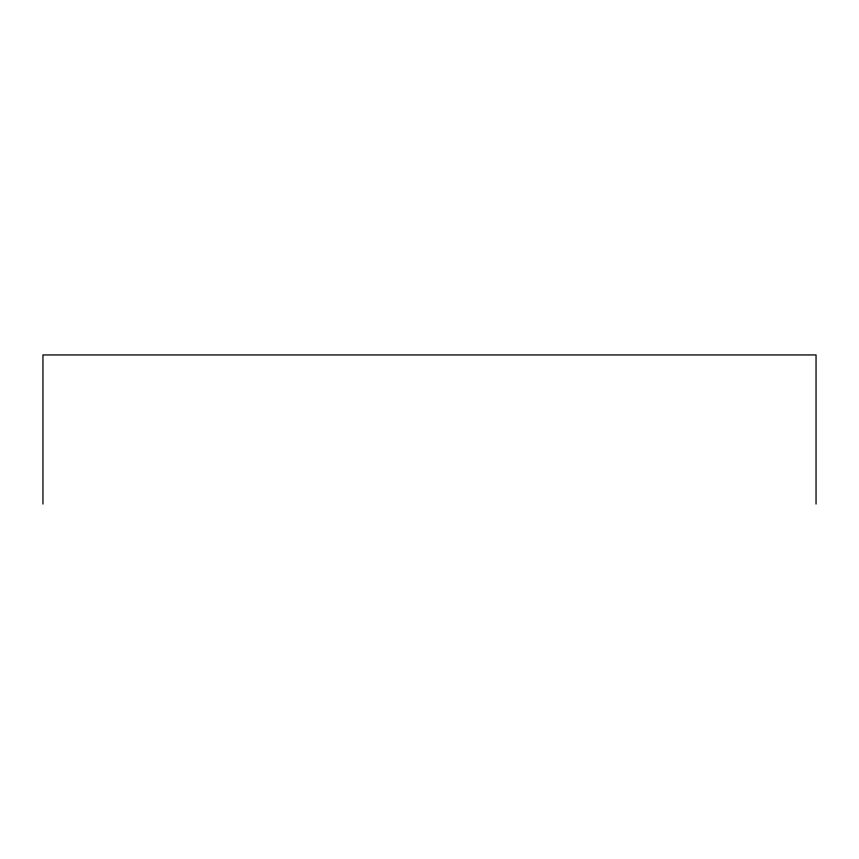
<?xml version="1.0" encoding="UTF-8"?>
<svg xmlns="http://www.w3.org/2000/svg" width="859" height="859" viewBox="0 0 859 859"><rect width="100%" height="100%" fill="white"/><g stroke="black" fill="none" stroke-linecap="round" stroke-linejoin="round"><path stroke-width="1.29" d="M816.05 504.061L816.05 354.939L42.95 354.939L42.95 504.061"/></g></svg>
